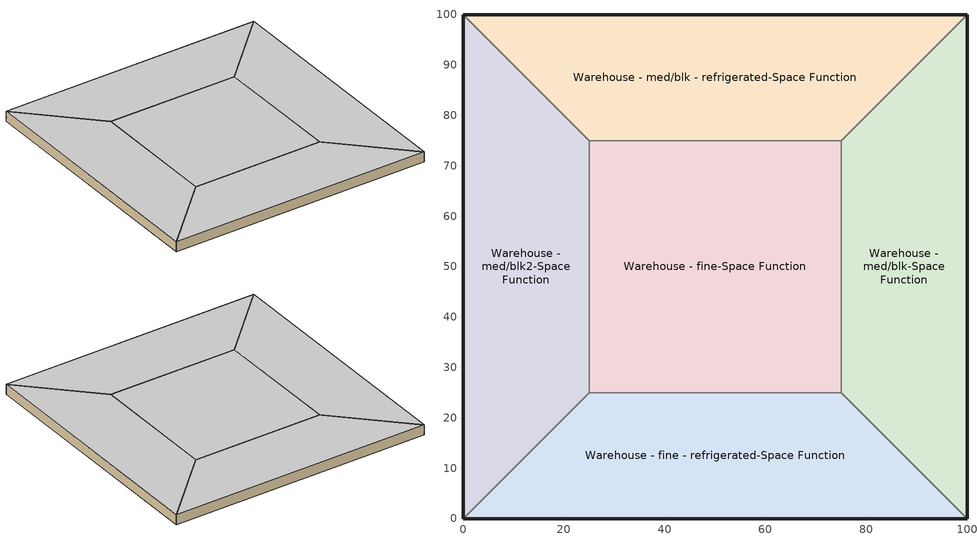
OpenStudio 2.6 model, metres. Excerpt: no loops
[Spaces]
Warehouse - med/blk2-Space Function
 floor ground: 0,0 0,100 25,75 25,25 z0
 wall ground: 0,100 0,0 z0:3.8
 wall to Warehouse - med/blk - refrigerated-Space Function: 25,75 0,100 z0:3.8
 wall to Warehouse - fine-Space Function: 25,25 25,75 z0:3.8
 wall to Warehouse - fine - refrigerated-Space Function: 0,0 25,25 z0:3.8
 ceiling ground: 25,25 25,75 0,100 0,0 z3.8
Warehouse - med/blk - refrigerated-Space Function
 floor ground: 0,100 100,100 75,75 25,75 z0
 wall ground: 100,100 0,100 z0:3.8
 wall to Warehouse - med/blk-Space Function: 75,75 100,100 z0:3.8
 wall to Warehouse - fine-Space Function: 25,75 75,75 z0:3.8
 ceiling ground: 25,75 75,75 100,100 0,100 z3.8
Warehouse - med/blk-Space Function
 floor ground: 100,100 100,0 75,25 75,75 z0
 wall ground: 100,0 100,100 z0:3.8
 wall to Warehouse - fine - refrigerated-Space Function: 75,25 100,0 z0:3.8
 wall to Warehouse - fine-Space Function: 75,75 75,25 z0:3.8
 ceiling ground: 75,75 75,25 100,0 100,100 z3.8
Warehouse - fine - refrigerated-Space Function
 floor ground: 100,0 0,0 25,25 75,25 z0
 wall ground: 0,0 100,0 z0:3.8
 wall to Warehouse - fine-Space Function: 75,25 25,25 z0:3.8
 ceiling ground: 75,25 25,25 0,0 100,0 z3.8
Warehouse - fine-Space Function
 floor ground: 25,25 25,75 75,75 75,25 z0
 ceiling ground: 75,25 75,75 25,75 25,25 z3.8
[Building]
Building 1: Default Construction Set=BTAP-Mass at hdd = 6250.0; Standards Number of Stories=1; Standards Number of Above Ground Stories=1; Standards Building Type=NECB2011_unknown
[Site]
Fort McMurray AP_AB_CAN: Latitude {deg}=56.653; Longitude {deg}=-111.223; Time Zone {hr}=-7; Elevation {m}=369.1
[Site:WaterMainsTemperature]
Calculation Method=Correlation; Annual Average Outdoor Air Temperature {C}=1.875; Maximum Difference In Monthly Average Outdoor Air Temperatures {deltaC}=34.4
[SizingPeriod:DesignDay] Barometric Pressure {Pa}=96969; Sky Clearness=0; Rain Indicator=0; Snow Indicator=0; Day of Month=21; Daylight Saving Time Indicator=0; Humidity Indicating Type=Wetbulb; Dry-Bulb Temperature Range Modifier Type=DefaultMultipliers
Name | Maximum Dry-Bulb Temperature {C} | Daily Dry-Bulb Temperature Range {deltaC} | Humidity Indicating Conditions at Maximum Dry-Bulb | Wind Speed {m/s} | Wind Direction {deg} | Month | Day Type | Solar Model Indicator | ASHRAE Taub | ASHRAE Taud
Fort McMurray AP Ann Clg .4% Condns DB=>MWB | 28.9 | 12.4 | 17.8 | 3.7 | 250 | 7 | SummerDesignDay | ASHRAETau | 0.377 | 2.403
Fort McMurray AP Ann Htg 99.6% Condns DB | -36.2 | 0 | -36.2 | 1 | 90 | 1 | WinterDesignDay | ASHRAEClearSky
[Site:GroundTemperature:BuildingSurface]
19.527, 19.502, 19.536, 19.598, 20.002, 21.64, 22.225, 22.375, 21.449, 20.121, 19.802, 19.633
[Material:NoMass] Roughness=Smooth; Thermal Absorptance=0.9; Solar Absorptance=0.7
Name | Thermal Resistance {m2-K/W} | Visible Absorptance
Typical Carpet Pad; Typical Carpet Pad 1 | 0.21648 | 0.8
Typical Insulation 1 | 5.91238 | 0.7
Typical Insulation 2 | 4.49096 | 0.7
Typical Insulation 3 | 6.17282 | 0.7
Typical Carpet Pad 2 | 1.25503 | 0.8
Typical Carpet Pad 3; Typical Carpet Pad 4 | 3.45515 | 0.8
Typical Insulation 4 | 0.454528 | 0.7
Typical Insulation 5 | 0.454545 | 0.7
[Material]
Name | Roughness | Thickness {m} | Conductivity {W/m-K} | Density {kg/m3} | Specific Heat {J/kg-K} | Thermal Absorptance | Solar Absorptance | Visible Absorptance
G05 25mm wood | MediumSmooth | 0.0254 | 0.15 | 608 | 1630 | 0.9 | 0.5 | 0.5
100mm Normalweight concrete floor 1 | MediumSmooth | 0.1016 | 2.31 | 2322 | 832
G01 13mm gypsum board 1 | Smooth | 0.0127 | 0.16 | 800 | 1090 | 0.9 | 0.7 | 0.5
4 in. Normalweight Concrete Floor 1 | MediumRough | 0.1016 | 2.31 | 2322 | 832 | 0.9 | 0.7 | 0.7
1IN Stucco 1 | Smooth | 0.0253 | 0.6918 | 1858 | 837 | 0.9 | 0.7 | 0.92
8IN CONCRETE HW RefBldg 1 | Rough | 0.2032 | 1.311 | 2240 | 836.8 | 0.9 | 0.7 | 0.7
1/2IN Gypsum 1 | Smooth | 0.0127 | 0.16 | 784.9 | 830 | 0.9 | 0.4 | 0.4
Metal Roof Surface 1; F08 Metal surface 1 | Smooth | 0.0008 | 45.28 | 7824 | 500 | 0.9 | 0.7 | 0.7
6 in. Normalweight Concrete Floor 1; 6 in. Normalweight Concrete Floor 2; 6 in. Normalweight Concrete Floor 3 | MediumRough | 0.1524 | 2.31 | 2322 | 832 | 0.9 | 0.7 | 0.7
[Construction]
BTAP-Int-Partition; BTAP-Int-Door: G05 25mm wood
BTAP-Int-Floor: 100mm Normalweight concrete floor 1, Typical Carpet Pad
BTAP-Int-Wall: G01 13mm gypsum board 1, G01 13mm gypsum board 1
BTAP-Int-Ceiling: Typical Carpet Pad, 100mm Normalweight concrete floor 1
BTAP-Int-Window: SimpleGlazing
BTAP-Ext-Floor-Mass:U-0.162: Typical Insulation 1, 4 in. Normalweight Concrete Floor 1, Typical Carpet Pad 1
BTAP-Ext-Wall-Mass:U-0.21: 1IN Stucco 1, 8IN CONCRETE HW RefBldg 1, Typical Insulation 2, 1/2IN Gypsum 1
BTAP-Ext-Roof-Metal:U-0.162: Metal Roof Surface 1, Typical Insulation 3
BTAP-Grnd-Floor-Mass:U-0.757: 6 in. Normalweight Concrete Floor 1, Typical Carpet Pad 2
BTAP-Grnd-Wall-Mass:U-0.284: 6 in. Normalweight Concrete Floor 2, Typical Carpet Pad 3
BTAP-Grnd-Roof-Mass:U-0.284: 6 in. Normalweight Concrete Floor 3, Typical Carpet Pad 4
BTAP-Ext-FixedWindow:U=0.220 SHGC=0.600; BTAP-Ext-GlassDoors:U=0.220 SHGC=0.600; BTAP-Ext-Skylights:U=0.220 SHGC=0.600; BTAP-Ext-DaylightDomes:U=0.220 SHGC=0.600; BTAP-Ext-DaylightDiffuser:U=0.220 SHGC=0.600: SimpleGlazing:U=0.220 SHGC=0.600
BTAP-Ext-Door:U-2.2: F08 Metal surface 1, Typical Insulation 4
BTAP-Ext-OverHeadDoor:U-2.2: Typical Insulation 5
[DefaultConstructionSet]
BTAP-Mass at hdd = 6250.0: Default Exterior Surface Constructions=BTAP-Mass at hdd = 6250.0; Default Interior Surface Constructions=Default Surface Constructions 2; Default Ground Contact Surface Constructions=BTAP-Mass at hdd = 6250.0 1; Default Exterior SubSurface Constructions=BTAP-Mass at hdd = 6250.0; Default Interior SubSurface Constructions=Default Sub Surface Constructions 2; Interior Partition Construction=BTAP-Int-Partition
[DefaultSurfaceConstructions]
Name | Floor Construction | Wall Construction | Roof Ceiling Construction
Default Surface Constructions 2 | BTAP-Int-Floor | BTAP-Int-Wall | BTAP-Int-Ceiling
BTAP-Mass at hdd = 6250.0 | BTAP-Ext-Floor-Mass:U-0.162 | BTAP-Ext-Wall-Mass:U-0.21 | BTAP-Ext-Roof-Metal:U-0.162
BTAP-Mass at hdd = 6250.0 1 | BTAP-Grnd-Floor-Mass:U-0.757 | BTAP-Grnd-Wall-Mass:U-0.284 | BTAP-Grnd-Roof-Mass:U-0.284
[DefaultSubSurfaceConstructions]
Name | Fixed Window Construction | Operable Window Construction | Door Construction | Glass Door Construction | Overhead Door Construction | Skylight Construction | Tubular Daylight Dome Construction | Tubular Daylight Diffuser Construction
Default Sub Surface Constructions 2 | BTAP-Int-Window | BTAP-Int-Window | BTAP-Int-Door
BTAP-Mass at hdd = 6250.0 | BTAP-Ext-FixedWindow:U=0.220 SHGC=0.600 | BTAP-Ext-FixedWindow:U=0.220 SHGC=0.600 | BTAP-Ext-Door:U-2.2 | BTAP-Ext-GlassDoors:U=0.220 SHGC=0.600 | BTAP-Ext-OverHeadDoor:U-2.2 | BTAP-Ext-Skylights:U=0.220 SHGC=0.600 | BTAP-Ext-DaylightDomes:U=0.220 SHGC=0.600 | BTAP-Ext-DaylightDiffuser:U=0.220 SHGC=0.600
[WindowMaterial:SimpleGlazingSystem] U-Factor {W/m2-K}=2.2; Solar Heat Gain Coefficient=0.6; Visible Transmittance=0.21
SimpleGlazing; SimpleGlazing:U=0.220 SHGC=0.600
[BuildingStory]
Story 1: Nominal Z Coordinate {m}=0; Nominal Floor to Floor Height {m}=3.8
[Space] Building Story=Story 1
Name | Space Type | Thermal Zone
Warehouse - med/blk2-Space Function | Space Function Warehouse - med/blk2 | ALL_ST=Warehouse - med/blk2_FL=Story 1_SCH=A
Warehouse - med/blk - refrigerated-Space Function | Space Function Warehouse - med/blk - refrigerated | ALL_ST=Warehouse - med/blk - refrigerated_FL=Story 1_SCH=A
Warehouse - med/blk-Space Function | Space Function Warehouse - med/blk | ALL_ST=Warehouse - med/blk_FL=Story 1_SCH=A
Warehouse - fine - refrigerated-Space Function | Space Function Warehouse - fine - refrigerated | ALL_ST=Warehouse - fine - refrigerated_FL=Story 1_SCH=A
Warehouse - fine-Space Function | Space Function Warehouse - fine | ALL_ST=Warehouse - fine_FL=Story 1_SCH=A
[SpaceType] Standards Building Type=Space Function
Name | Default Schedule Set | Design Specification Outdoor Air Object | Standards Space Type
Space Function Warehouse - fine | Space Function Warehouse - fine Schedule Set | Space Function Warehouse - fine Ventilation | Warehouse - fine
Space Function Warehouse - fine - refrigerated | Space Function Warehouse - fine - refrigerated Schedule Set | Space Function Warehouse - fine - refrigerated Ventilation | Warehouse - fine - refrigerated
Space Function Warehouse - med/blk | Space Function Warehouse - med/blk Schedule Set | Space Function Warehouse - med/blk Ventilation | Warehouse - med/blk
Space Function Warehouse - med/blk - refrigerated | Space Function Warehouse - med/blk - refrigerated Schedule Set | Space Function Warehouse - med/blk - refrigerated Ventilation | Warehouse - med/blk - refrigerated
Space Function Warehouse - med/blk2 | Space Function Warehouse - med/blk2 Schedule Set | Space Function Warehouse - med/blk2 Ventilation | Warehouse - med/blk2
[People:Definition] Number of People Calculation Method=People/Area; Fraction Radiant=0.3
Name | People per Space Floor Area {person/m2}
Space Function Warehouse - fine People Definition; Space Function Warehouse - fine - refrigerated People Definition | 0.0200209
Space Function Warehouse - med/blk People Definition; Space Function Warehouse - med/blk - refrigerated People Definition; Space Function Warehouse - med/blk2 People Definition | 0.0100104
[People] Work Efficiency Schedule=Work Efficiency Schedule; Clothing Insulation Schedule=Clothing Schedule; Air Velocity Schedule=Air Velocity Schedule; Multiplier=1
Name | People Definition | Space or SpaceType
Space Function Warehouse - fine People | Space Function Warehouse - fine People Definition | Space Function Warehouse - fine
Space Function Warehouse - fine - refrigerated People | Space Function Warehouse - fine - refrigerated People Definition | Space Function Warehouse - fine - refrigerated
Space Function Warehouse - med/blk People | Space Function Warehouse - med/blk People Definition | Space Function Warehouse - med/blk
Space Function Warehouse - med/blk - refrigerated People | Space Function Warehouse - med/blk - refrigerated People Definition | Space Function Warehouse - med/blk - refrigerated
Space Function Warehouse - med/blk2 People | Space Function Warehouse - med/blk2 People Definition | Space Function Warehouse - med/blk2
[Lights:Definition] Design Level Calculation Method=Watts/Area; Fraction Radiant=0.5; Fraction Visible=0.2
Name | Watts per Space Floor Area {W/m2}
Space Function Warehouse - fine Lights Definition; Space Function Warehouse - fine - refrigerated Lights Definition; Space Function Warehouse - med/blk2 Lights Definition | 10.1999
Space Function Warehouse - med/blk Lights Definition; Space Function Warehouse - med/blk - refrigerated Lights Definition | 6.39995
[Lights] Fraction Replaceable=1
Name | Lights Definition | Space or SpaceType
Space Function Warehouse - fine Lights | Space Function Warehouse - fine Lights Definition | Space Function Warehouse - fine
Space Function Warehouse - fine - refrigerated Lights | Space Function Warehouse - fine - refrigerated Lights Definition | Space Function Warehouse - fine - refrigerated
Space Function Warehouse - med/blk Lights | Space Function Warehouse - med/blk Lights Definition | Space Function Warehouse - med/blk
Space Function Warehouse - med/blk - refrigerated Lights | Space Function Warehouse - med/blk - refrigerated Lights Definition | Space Function Warehouse - med/blk - refrigerated
Space Function Warehouse - med/blk2 Lights | Space Function Warehouse - med/blk2 Lights Definition | Space Function Warehouse - med/blk2
[ElectricEquipment:Definition] Design Level Calculation Method=Watts/Area; Watts per Space Floor Area {W/m2}=0.999992; Fraction Radiant=0.5
Space Function Warehouse - fine Elec Equip Definition; Space Function Warehouse - fine - refrigerated Elec Equip Definition; Space Function Warehouse - med/blk Elec Equip Definition; Space Function Warehouse - med/blk - refrigerated Elec Equip Definition; Space Function Warehouse - med/blk2 Elec Equip Definition
[ElectricEquipment]
Name | Electric Equipment Definition | Space or SpaceType
Space Function Warehouse - fine Elec Equip | Space Function Warehouse - fine Elec Equip Definition | Space Function Warehouse - fine
Space Function Warehouse - fine - refrigerated Elec Equip | Space Function Warehouse - fine - refrigerated Elec Equip Definition | Space Function Warehouse - fine - refrigerated
Space Function Warehouse - med/blk Elec Equip | Space Function Warehouse - med/blk Elec Equip Definition | Space Function Warehouse - med/blk
Space Function Warehouse - med/blk - refrigerated Elec Equip | Space Function Warehouse - med/blk - refrigerated Elec Equip Definition | Space Function Warehouse - med/blk - refrigerated
Space Function Warehouse - med/blk2 Elec Equip | Space Function Warehouse - med/blk2 Elec Equip Definition | Space Function Warehouse - med/blk2
[DesignSpecification:OutdoorAir] Outdoor Air Method=Sum; Outdoor Air Flow per Person {m3/s-person}=0; Outdoor Air Flow per Floor Area {m3/s-m2}=0.0003048; Outdoor Air Flow Rate {m3/s}=0; Outdoor Air Flow Air Changes per Hour {1/hr}=0
Space Function Warehouse - fine Ventilation; Space Function Warehouse - fine - refrigerated Ventilation; Space Function Warehouse - med/blk Ventilation; Space Function Warehouse - med/blk - refrigerated Ventilation; Space Function Warehouse - med/blk2 Ventilation
[DefaultScheduleSet] Number of People Schedule=NECB-A-Occupancy; People Activity Level Schedule=NECB-Activity; Lighting Schedule=NECB-A-Lighting; Electric Equipment Schedule=NECB-A-Electric-Equipment; Infiltration Schedule=Always On
Space Function Warehouse - fine Schedule Set; Space Function Warehouse - fine - refrigerated Schedule Set; Space Function Warehouse - med/blk Schedule Set; Space Function Warehouse - med/blk - refrigerated Schedule Set; Space Function Warehouse - med/blk2 Schedule Set
[ThermostatSetpoint:DualSetpoint] Heating Setpoint Temperature Schedule=NECB-A-Thermostat Setpoint-Heating; Cooling Setpoint Temperature Schedule=NECB-A-Thermostat Setpoint-Cooling
Space Function Warehouse - fine Thermostat 3; Space Function Warehouse - fine - refrigerated Thermostat 3; Space Function Warehouse - med/blk Thermostat 3; Space Function Warehouse - med/blk - refrigerated Thermostat 3; Space Function Warehouse - med/blk2 Thermostat 3
[ThermalZone] Use Ideal Air Loads=No
Name | Thermostat
ALL_ST=Warehouse - fine_FL=Story 1_SCH=A | Space Function Warehouse - fine Thermostat 3
ALL_ST=Warehouse - fine - refrigerated_FL=Story 1_SCH=A | Space Function Warehouse - fine - refrigerated Thermostat 3
ALL_ST=Warehouse - med/blk_FL=Story 1_SCH=A | Space Function Warehouse - med/blk Thermostat 3
ALL_ST=Warehouse - med/blk - refrigerated_FL=Story 1_SCH=A | Space Function Warehouse - med/blk - refrigerated Thermostat 3
ALL_ST=Warehouse - med/blk2_FL=Story 1_SCH=A | Space Function Warehouse - med/blk2 Thermostat 3
[AvailabilityManager:NightCycle] Control Type=CycleOnAny; Thermostat Tolerance {deltaC}=1; Cycling Run Time {s}=3600
Availability Manager Night Cycle 1; Availability Manager Night Cycle 2; Availability Manager Night Cycle 3; Availability Manager Night Cycle 4; Availability Manager Night Cycle 5
[Schedule:Ruleset]
Clothing Schedule: Default Day Schedule=Clothing Schedule Default Winter Clothes
Air Velocity Schedule: Default Day Schedule=Air Velocity Schedule Default
Work Efficiency Schedule: Default Day Schedule=Work Efficiency Schedule Default
NECB-A-Occupancy: Default Day Schedule=NECB-A-Occupancy Default
NECB-Activity: Default Day Schedule=NECB-Activity Default; Summer Design Day Schedule=NECB-Activity Summer Design Day; Winter Design Day Schedule=NECB-Activity Winter Design Day
NECB-A-Lighting: Default Day Schedule=NECB-A-Lighting Default
NECB-A-Electric-Equipment: Default Day Schedule=NECB-A-Electric-Equipment Default
Always On: Default Day Schedule=Always On Default
NECB-A-Thermostat Setpoint-Heating: Default Day Schedule=NECB-A-Thermostat Setpoint-Heating Default
NECB-A-Thermostat Setpoint-Cooling: Default Day Schedule=NECB-A-Thermostat Setpoint-Cooling Default
[Schedule:Day]
Clothing Schedule Default Winter Clothes; Always On Default: 24, 0, 1
Clothing Schedule Summer Clothes: 24, 0, 0.5
Air Velocity Schedule Default; NECB-A-Electric-Equipment Sat Day; NECB-A-Electric-Equipment Sun|Hol Day: 24, 0, 0.2
Work Efficiency Schedule Default; NECB-A-Occupancy Sat Day; NECB-A-Occupancy Sun|Hol Day: 24, 0, 0
NECB-A-Occupancy Default; NECB-A-Occupancy Default|Wkdy Day: 7, 0, 0, 8, 0, 0.1, 9, 0, 0.7, 12, 0, 0.9, 14, 0, 0.5, 17, 0, 0.9, 18, 0, 0.7, 19, 0, 0.3, 23, 0, 0.1, 24, 0, 0
NECB-Activity Default; NECB-Activity Winter Design Day; NECB-Activity Summer Design Day: 24, 0, 130
NECB-A-Lighting Default; NECB-A-Lighting Default|Wkdy Day: 7, 0, 0.05, 8, 0, 0.3, 9, 0, 0.8, 17, 0, 0.9, 18, 0, 0.8, 19, 0, 0.5, 21, 0, 0.3, 23, 0, 0.1, 24, 0, 0.05
NECB-A-Lighting Sat Day; NECB-A-Lighting Sun|Hol Day: 24, 0, 0.05
NECB-A-Electric-Equipment Default; NECB-A-Electric-Equipment Default|Wkdy Day: 7, 0, 0.2, 8, 0, 0.3, 9, 0, 0.8, 18, 0, 0.9, 19, 0, 0.5, 21, 0, 0.3, 24, 0, 0.2
NECB-A-Thermostat Setpoint-Heating Default; NECB-A-Thermostat Setpoint-Heating Default|Wkdy Day: 6, 0, 18, 7, 0, 20, 21, 0, 22, 24, 0, 18
NECB-A-Thermostat Setpoint-Heating Sat Day; NECB-A-Thermostat Setpoint-Heating Sun|Hol Day: 24, 0, 18
NECB-A-Thermostat Setpoint-Cooling Default; NECB-A-Thermostat Setpoint-Cooling Default|Wkdy Day: 6, 0, 35, 21, 0, 24, 24, 0, 35
NECB-A-Thermostat Setpoint-Cooling Sat Day; NECB-A-Thermostat Setpoint-Cooling Sun|Hol Day: 24, 0, 35
[Schedule:Rule] Date Specification Type=DateRange; Start Day=1
Name | Schedule Ruleset | Rule Order | Day Schedule | Start Month | End Month | End Day | Apply Monday | Apply Tuesday | Apply Wednesday | Apply Thursday | Apply Friday | Apply Saturday | Apply Sunday
Schedule Rule 1 | Clothing Schedule | 0 | Clothing Schedule Summer Clothes | 5 | 9 | 30
Schedule Rule 2 | NECB-A-Occupancy | 2 | NECB-A-Occupancy Default|Wkdy Day | 1 | 12 | 31 | Yes | Yes | Yes | Yes | Yes
Schedule Rule 3 | NECB-A-Occupancy | 1 | NECB-A-Occupancy Sat Day | 1 | 12 | 31 |  |  |  |  |  | Yes
Schedule Rule 4 | NECB-A-Occupancy | 0 | NECB-A-Occupancy Sun|Hol Day | 1 | 12 | 31 |  |  |  |  |  |  | Yes
Schedule Rule 5 | NECB-A-Lighting | 2 | NECB-A-Lighting Default|Wkdy Day | 1 | 12 | 31 | Yes | Yes | Yes | Yes | Yes
Schedule Rule 6 | NECB-A-Lighting | 1 | NECB-A-Lighting Sat Day | 1 | 12 | 31 |  |  |  |  |  | Yes
Schedule Rule 7 | NECB-A-Lighting | 0 | NECB-A-Lighting Sun|Hol Day | 1 | 12 | 31 |  |  |  |  |  |  | Yes
Schedule Rule 8 | NECB-A-Electric-Equipment | 2 | NECB-A-Electric-Equipment Default|Wkdy Day | 1 | 12 | 31 | Yes | Yes | Yes | Yes | Yes
Schedule Rule 9 | NECB-A-Electric-Equipment | 1 | NECB-A-Electric-Equipment Sat Day | 1 | 12 | 31 |  |  |  |  |  | Yes
Schedule Rule 10 | NECB-A-Electric-Equipment | 0 | NECB-A-Electric-Equipment Sun|Hol Day | 1 | 12 | 31 |  |  |  |  |  |  | Yes
Schedule Rule 11 | NECB-A-Thermostat Setpoint-Heating | 2 | NECB-A-Thermostat Setpoint-Heating Default|Wkdy Day | 1 | 12 | 31 | Yes | Yes | Yes | Yes | Yes
Schedule Rule 12 | NECB-A-Thermostat Setpoint-Heating | 1 | NECB-A-Thermostat Setpoint-Heating Sat Day | 1 | 12 | 31 |  |  |  |  |  | Yes
Schedule Rule 13 | NECB-A-Thermostat Setpoint-Heating | 0 | NECB-A-Thermostat Setpoint-Heating Sun|Hol Day | 1 | 12 | 31 |  |  |  |  |  |  | Yes
Schedule Rule 14 | NECB-A-Thermostat Setpoint-Cooling | 2 | NECB-A-Thermostat Setpoint-Cooling Default|Wkdy Day | 1 | 12 | 31 | Yes | Yes | Yes | Yes | Yes
Schedule Rule 15 | NECB-A-Thermostat Setpoint-Cooling | 1 | NECB-A-Thermostat Setpoint-Cooling Sat Day | 1 | 12 | 31 |  |  |  |  |  | Yes
Schedule Rule 16 | NECB-A-Thermostat Setpoint-Cooling | 0 | NECB-A-Thermostat Setpoint-Cooling Sun|Hol Day | 1 | 12 | 31 |  |  |  |  |  |  | Yes
